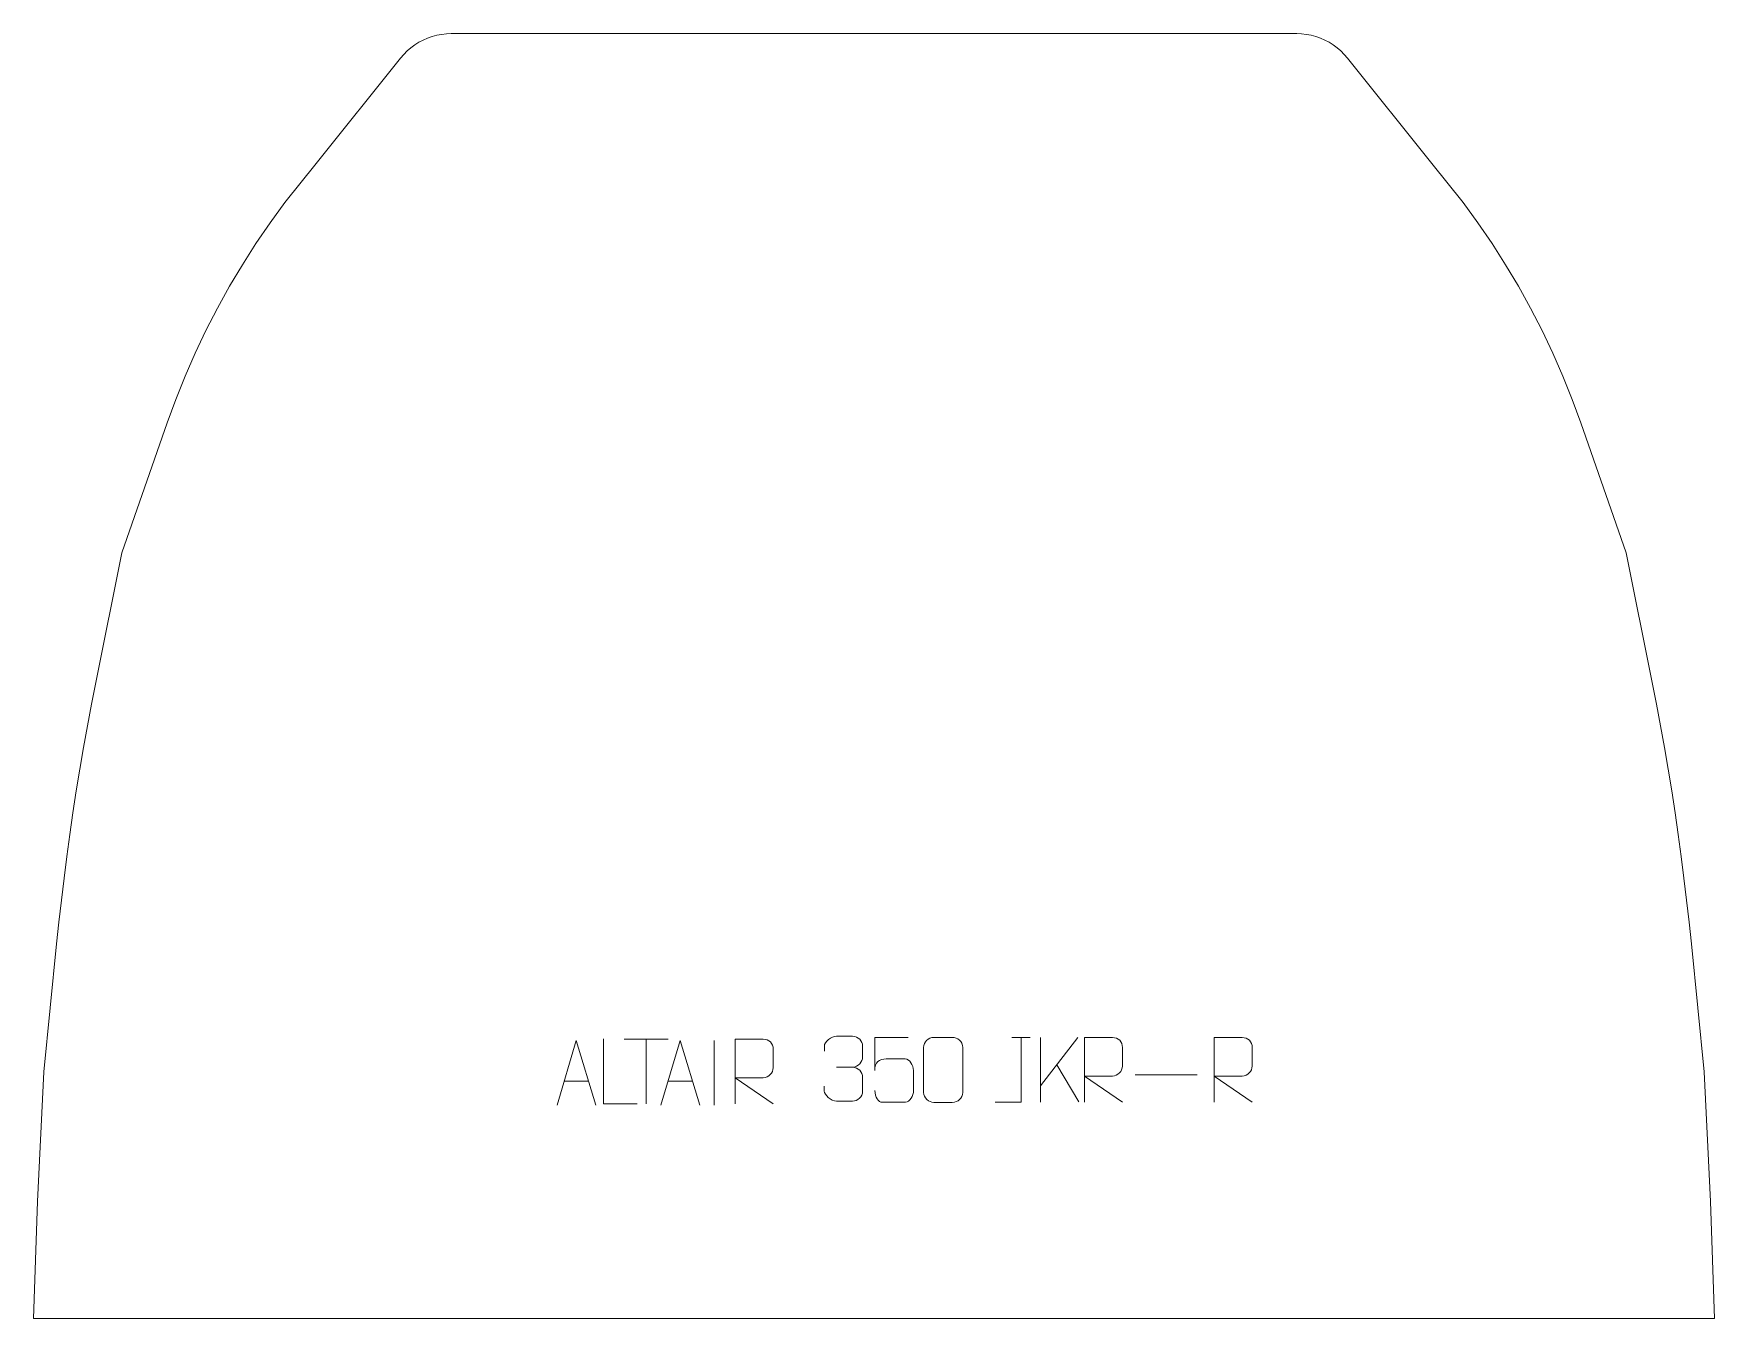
# Model space of a CAD drawing. Header units: millimetres. Extents: x -316 to 332, y 908 to 1403.
import ezdxf

# ---------------------------------------------------------------- set-up
doc = ezdxf.new("R2010")
doc.units = ezdxf.units.MM
doc.header["$MEASUREMENT"] = 0
doc.layers.add('layer 1', color=7, linetype='Continuous')

msp = doc.modelspace()

# ---------------------------------------------------------------- linework, layer by layer
at = {"layer": 'layer 1', "color": 242, "lineweight": 9}
msp.add_open_spline([(260.9918, 1297.489), (260.9918, 1297.489), (265.4179, 1288.8944), (265.4179, 1288.8944), (265.4179, 1288.8944), (265.4179, 1288.8944), (269.5763, 1280.1668), (269.5763, 1280.1668), (269.5763, 1280.1668), (269.5763, 1280.1668), (273.464, 1271.3159), (273.464, 1271.3159), (273.464, 1271.3159), (273.464, 1271.3159), (277.0757, 1262.3485), (277.0757, 1262.3485), (277.0757, 1262.3485), (277.0757, 1262.3485), (280.4102, 1253.2738), (280.4102, 1253.2738), (280.4102, 1253.2738), (280.4102, 1253.2738), (297.91, 1203.2743), (297.91, 1203.2743), (297.91, 1203.2743), (297.91, 1203.2743), (307.9096, 1153.2737), (307.9096, 1153.2737), (307.9096, 1153.2737), (307.9096, 1153.2737), (309.5417, 1144.941), (309.5417, 1144.941), (309.5417, 1144.941), (309.5417, 1144.941), (311.1047, 1136.5945), (311.1047, 1136.5945), (311.1047, 1136.5945), (311.1047, 1136.5945), (312.6003, 1128.235), (312.6003, 1128.235), (312.6003, 1128.235), (312.6003, 1128.235), (314.028, 1119.8647), (314.028, 1119.8647), (314.028, 1119.8647), (314.028, 1119.8647), (315.387, 1111.4824), (315.387, 1111.4824), (315.387, 1111.4824), (315.387, 1111.4824), (316.6775, 1103.0902), (316.6775, 1103.0902), (316.6775, 1103.0902), (316.6775, 1103.0902), (317.9001, 1094.6868), (317.9001, 1094.6868), (317.9001, 1094.6868), (317.9001, 1094.6868), (319.054, 1086.2734), (319.054, 1086.2734), (319.054, 1086.2734), (319.054, 1086.2734), (320.1402, 1077.8518), (320.1402, 1077.8518), (320.1402, 1077.8518), (320.1402, 1077.8518), (321.1565, 1069.421), (321.1565, 1069.421), (321.1565, 1069.421), (321.1565, 1069.421), (322.1045, 1060.9829), (322.1045, 1060.9829), (322.1045, 1060.9829), (322.1045, 1060.9829), (322.9835, 1052.5367), (322.9835, 1052.5367), (322.9835, 1052.5367), (322.9835, 1052.5367), (327.9106, 1003.2742), (327.9106, 1003.2742), (327.9106, 1003.2742), (327.9106, 1003.2742), (330.4108, 953.2739), (330.4108, 953.2739), (330.4108, 953.2739), (330.4108, 953.2739), (331.8531, 908.2744), (331.8531, 908.2744), (331.8531, 908.2744), (331.8531, 908.2744), (-316.0321, 908.2744), (-316.0321, 908.2744), (-316.0321, 908.2744), (-316.0321, 908.2744), (-314.5898, 953.2739), (-314.5898, 953.2739), (-314.5898, 953.2739), (-314.5898, 953.2739), (-312.0896, 1003.2742), (-312.0896, 1003.2742), (-312.0896, 1003.2742), (-312.0896, 1003.2742), (-307.1634, 1052.5367), (-307.1634, 1052.5367), (-307.1634, 1052.5367), (-307.1634, 1052.5367), (-306.2843, 1060.9829), (-306.2843, 1060.9829), (-306.2843, 1060.9829), (-306.2843, 1060.9829), (-305.3364, 1069.421), (-305.3364, 1069.421), (-305.3364, 1069.421), (-305.3364, 1069.421), (-304.3191, 1077.8518), (-304.3191, 1077.8518), (-304.3191, 1077.8518), (-304.3191, 1077.8518), (-303.2338, 1086.2734), (-303.2338, 1086.2734), (-303.2338, 1086.2734), (-303.2338, 1086.2734), (-302.0799, 1094.6868), (-302.0799, 1094.6868), (-302.0799, 1094.6868), (-302.0799, 1094.6868), (-300.8575, 1103.0902), (-300.8575, 1103.0902), (-300.8575, 1103.0902), (-300.8575, 1103.0902), (-299.567, 1111.4824), (-299.567, 1111.4824), (-299.567, 1111.4824), (-299.567, 1111.4824), (-298.2069, 1119.8647), (-298.2069, 1119.8647), (-298.2069, 1119.8647), (-298.2069, 1119.8647), (-296.7803, 1128.235), (-296.7803, 1128.235), (-296.7803, 1128.235), (-296.7803, 1128.235), (-295.2847, 1136.5945), (-295.2847, 1136.5945), (-295.2847, 1136.5945), (-295.2847, 1136.5945), (-293.7207, 1144.941), (-293.7207, 1144.941), (-293.7207, 1144.941), (-293.7207, 1144.941), (-292.0896, 1153.2737), (-292.0896, 1153.2737), (-292.0896, 1153.2737), (-292.0896, 1153.2737), (-282.09, 1203.2743), (-282.09, 1203.2743), (-282.09, 1203.2743), (-282.09, 1203.2743), (-264.5891, 1253.2738), (-264.5891, 1253.2738), (-264.5891, 1253.2738), (-264.5891, 1253.2738), (-261.2557, 1262.3485), (-261.2557, 1262.3485), (-261.2557, 1262.3485), (-261.2557, 1262.3485), (-257.643, 1271.3159), (-257.643, 1271.3159), (-257.643, 1271.3159), (-257.643, 1271.3159), (-253.7553, 1280.1668), (-253.7553, 1280.1668), (-253.7553, 1280.1668), (-253.7553, 1280.1668), (-249.5968, 1288.8944), (-249.5968, 1288.8944), (-249.5968, 1288.8944), (-249.5968, 1288.8944), (-245.1707, 1297.489), (-245.1707, 1297.489), (-245.1707, 1297.489), (-245.1707, 1297.489), (-240.4819, 1305.9427), (-240.4819, 1305.9427), (-240.4819, 1305.9427), (-240.4819, 1305.9427), (-235.5338, 1314.2482), (-235.5338, 1314.2482), (-235.5338, 1314.2482), (-235.5338, 1314.2482), (-230.3319, 1322.3977), (-230.3319, 1322.3977), (-230.3319, 1322.3977), (-230.3319, 1322.3977), (-224.8824, 1330.3818), (-224.8824, 1330.3818), (-224.8824, 1330.3818), (-224.8824, 1330.3818), (-219.1879, 1338.1943), (-219.1879, 1338.1943), (-219.1879, 1338.1943), (-219.1879, 1338.1943), (-207.0891, 1353.2736), (-207.0891, 1353.2736), (-207.0891, 1353.2736), (-207.0891, 1353.2736), (-174.6053, 1393.88), (-174.6053, 1393.88), (-174.6053, 1393.88), (-174.6053, 1393.88), (-173.3834, 1395.295), (-173.3834, 1395.295), (-173.3834, 1395.295), (-173.3834, 1395.295), (-172.061, 1396.6145), (-172.061, 1396.6145), (-172.061, 1396.6145), (-172.061, 1396.6145), (-170.6426, 1397.8307), (-170.6426, 1397.8307), (-170.6426, 1397.8307), (-170.6426, 1397.8307), (-169.138, 1398.9389), (-169.138, 1398.9389), (-169.138, 1398.9389), (-169.138, 1398.9389), (-167.5555, 1399.9316), (-167.5555, 1399.9316), (-167.5555, 1399.9316), (-167.5555, 1399.9316), (-165.9024, 1400.8033), (-165.9024, 1400.8033), (-165.9024, 1400.8033), (-165.9024, 1400.8033), (-164.1891, 1401.5497), (-164.1891, 1401.5497), (-164.1891, 1401.5497), (-164.1891, 1401.5497), (-162.4251, 1402.1652), (-162.4251, 1402.1652), (-162.4251, 1402.1652), (-162.4251, 1402.1652), (-160.6202, 1402.6488), (-160.6202, 1402.6488), (-160.6202, 1402.6488), (-160.6202, 1402.6488), (-158.7841, 1402.9948), (-158.7841, 1402.9948), (-158.7841, 1402.9948), (-158.7841, 1402.9948), (-156.9267, 1403.2036), (-156.9267, 1403.2036), (-156.9267, 1403.2036), (-156.9267, 1403.2036), (-155.0594, 1403.2742), (-155.0594, 1403.2742), (-155.0594, 1403.2742), (-155.0594, 1403.2742), (170.8804, 1403.2742), (170.8804, 1403.2742), (170.8804, 1403.2742), (170.8804, 1403.2742), (172.7477, 1403.2036), (172.7477, 1403.2036), (172.7477, 1403.2036), (172.7477, 1403.2036), (174.6051, 1402.9948), (174.6051, 1402.9948), (174.6051, 1402.9948), (174.6051, 1402.9948), (176.4402, 1402.6488), (176.4402, 1402.6488), (176.4402, 1402.6488), (176.4402, 1402.6488), (178.2454, 1402.1652), (178.2454, 1402.1652), (178.2454, 1402.1652), (178.2454, 1402.1652), (180.0101, 1401.5497), (180.0101, 1401.5497), (180.0101, 1401.5497), (180.0101, 1401.5497), (181.7227, 1400.8033), (181.7227, 1400.8033), (181.7227, 1400.8033), (181.7227, 1400.8033), (183.3755, 1399.9316), (183.3755, 1399.9316), (183.3755, 1399.9316), (183.3755, 1399.9316), (184.959, 1398.9389), (184.959, 1398.9389), (184.959, 1398.9389), (184.959, 1398.9389), (186.4637, 1397.8307), (186.4637, 1397.8307), (186.4637, 1397.8307), (186.4637, 1397.8307), (187.8812, 1396.6145), (187.8812, 1396.6145), (187.8812, 1396.6145), (187.8812, 1396.6145), (189.2047, 1395.295), (189.2047, 1395.295), (189.2047, 1395.295), (189.2047, 1395.295), (190.4253, 1393.88), (190.4253, 1393.88), (190.4253, 1393.88), (190.4253, 1393.88), (222.9102, 1353.2736), (222.9102, 1353.2736), (222.9102, 1353.2736), (222.9102, 1353.2736), (235.0079, 1338.1943), (235.0079, 1338.1943), (235.0079, 1338.1943), (235.0079, 1338.1943), (240.7024, 1330.3818), (240.7024, 1330.3818), (240.7024, 1330.3818), (240.7024, 1330.3818), (246.153, 1322.3977), (246.153, 1322.3977), (246.153, 1322.3977), (246.153, 1322.3977), (251.3548, 1314.2482), (251.3548, 1314.2482), (251.3548, 1314.2482), (251.3548, 1314.2482), (256.3019, 1305.9427), (256.3019, 1305.9427), (256.3019, 1305.9427), (256.3019, 1305.9427), (260.9918, 1297.489), (260.9918, 1297.489)], degree=3, knots=[0, 0, 0, 0, 0.01176471, 0.01176471, 0.01176471, 0.01176471, 0.02352941, 0.02352941, 0.02352941, 0.02352941, 0.03529412, 0.03529412, 0.03529412, 0.03529412, 0.04705882, 0.04705882, 0.04705882, 0.04705882, 0.05882353, 0.05882353, 0.05882353, 0.05882353, 0.07058824, 0.07058824, 0.07058824, 0.07058824, 0.08235294, 0.08235294, 0.08235294, 0.08235294, 0.09411765, 0.09411765, 0.09411765, 0.09411765, 0.10588235, 0.10588235, 0.10588235, 0.10588235, 0.11764706, 0.11764706, 0.11764706, 0.11764706, 0.12941176, 0.12941176, 0.12941176, 0.12941176, 0.14117647, 0.14117647, 0.14117647, 0.14117647, 0.15294118, 0.15294118, 0.15294118, 0.15294118, 0.16470588, 0.16470588, 0.16470588, 0.16470588, 0.17647059, 0.17647059, 0.17647059, 0.17647059, 0.18823529, 0.18823529, 0.18823529, 0.18823529, 0.2, 0.2, 0.2, 0.2, 0.21176471, 0.21176471, 0.21176471, 0.21176471, 0.22352941, 0.22352941, 0.22352941, 0.22352941, 0.23529412, 0.23529412, 0.23529412, 0.23529412, 0.24705882, 0.24705882, 0.24705882, 0.24705882, 0.25882353, 0.25882353, 0.25882353, 0.25882353, 0.27058824, 0.27058824, 0.27058824, 0.27058824, 0.28235294, 0.28235294, 0.28235294, 0.28235294, 0.29411765, 0.29411765, 0.29411765, 0.29411765, 0.30588235, 0.30588235, 0.30588235, 0.30588235, 0.31764706, 0.31764706, 0.31764706, 0.31764706, 0.32941176, 0.32941176, 0.32941176, 0.32941176, 0.34117647, 0.34117647, 0.34117647, 0.34117647, 0.35294118, 0.35294118, 0.35294118, 0.35294118, 0.36470588, 0.36470588, 0.36470588, 0.36470588, 0.37647059, 0.37647059, 0.37647059, 0.37647059, 0.38823529, 0.38823529, 0.38823529, 0.38823529, 0.4, 0.4, 0.4, 0.4, 0.41176471, 0.41176471, 0.41176471, 0.41176471, 0.42352941, 0.42352941, 0.42352941, 0.42352941, 0.43529412, 0.43529412, 0.43529412, 0.43529412, 0.44705882, 0.44705882, 0.44705882, 0.44705882, 0.45882353, 0.45882353, 0.45882353, 0.45882353, 0.47058824, 0.47058824, 0.47058824, 0.47058824, 0.48235294, 0.48235294, 0.48235294, 0.48235294, 0.49411765, 0.49411765, 0.49411765, 0.49411765, 0.50588235, 0.50588235, 0.50588235, 0.50588235, 0.51764706, 0.51764706, 0.51764706, 0.51764706, 0.52941176, 0.52941176, 0.52941176, 0.52941176, 0.54117647, 0.54117647, 0.54117647, 0.54117647, 0.55294118, 0.55294118, 0.55294118, 0.55294118, 0.56470588, 0.56470588, 0.56470588, 0.56470588, 0.57647059, 0.57647059, 0.57647059, 0.57647059, 0.58823529, 0.58823529, 0.58823529, 0.58823529, 0.6, 0.6, 0.6, 0.6, 0.61176471, 0.61176471, 0.61176471, 0.61176471, 0.62352941, 0.62352941, 0.62352941, 0.62352941, 0.63529412, 0.63529412, 0.63529412, 0.63529412, 0.64705882, 0.64705882, 0.64705882, 0.64705882, 0.65882353, 0.65882353, 0.65882353, 0.65882353, 0.67058824, 0.67058824, 0.67058824, 0.67058824, 0.68235294, 0.68235294, 0.68235294, 0.68235294, 0.69411765, 0.69411765, 0.69411765, 0.69411765, 0.70588235, 0.70588235, 0.70588235, 0.70588235, 0.71764706, 0.71764706, 0.71764706, 0.71764706, 0.72941176, 0.72941176, 0.72941176, 0.72941176, 0.74117647, 0.74117647, 0.74117647, 0.74117647, 0.75294118, 0.75294118, 0.75294118, 0.75294118, 0.76470588, 0.76470588, 0.76470588, 0.76470588, 0.77647059, 0.77647059, 0.77647059, 0.77647059, 0.78823529, 0.78823529, 0.78823529, 0.78823529, 0.8, 0.8, 0.8, 0.8, 0.81176471, 0.81176471, 0.81176471, 0.81176471, 0.82352941, 0.82352941, 0.82352941, 0.82352941, 0.83529412, 0.83529412, 0.83529412, 0.83529412, 0.84705882, 0.84705882, 0.84705882, 0.84705882, 0.85882353, 0.85882353, 0.85882353, 0.85882353, 0.87058824, 0.87058824, 0.87058824, 0.87058824, 0.88235294, 0.88235294, 0.88235294, 0.88235294, 0.89411765, 0.89411765, 0.89411765, 0.89411765, 0.90588235, 0.90588235, 0.90588235, 0.90588235, 0.91764706, 0.91764706, 0.91764706, 0.91764706, 0.92941176, 0.92941176, 0.92941176, 0.92941176, 0.94117647, 0.94117647, 0.94117647, 0.94117647, 0.95294118, 0.95294118, 0.95294118, 0.95294118, 0.96470588, 0.96470588, 0.96470588, 0.96470588, 0.97647059, 0.97647059, 0.97647059, 0.97647059, 1, 1, 1, 1], dxfattribs=at)
at = {"layer": 'layer 1', "color": 250, "lineweight": 9}
for points, knots in [([(-114.2071, 990.4118), (-114.2071, 990.4118), (-106.8361, 1015.3653), (-106.8361, 1015.3653), (-106.8361, 1015.3653), (-106.8361, 1015.3653), (-99.2662, 990.4118), (-99.2662, 990.4118)], [0, 0, 0, 0, 0.33333333, 0.33333333, 0.33333333, 0.33333333, 1, 1, 1, 1]), ([(-83.3905, 990.9795), (-83.3905, 990.9795), (-96.3396, 990.9795), (-96.3396, 990.9795), (-96.3396, 990.9795), (-96.3396, 990.9795), (-96.3396, 1015.9331), (-96.3396, 1015.9331)], [0, 0, 0, 0, 0.33333333, 0.33333333, 0.33333333, 0.33333333, 1, 1, 1, 1]), ([(-74.2071, 990.4118), (-74.2071, 990.4118), (-66.8361, 1015.3653), (-66.8361, 1015.3653), (-66.8361, 1015.3653), (-66.8361, 1015.3653), (-59.2662, 990.4118), (-59.2662, 990.4118)], [0, 0, 0, 0, 0.33333333, 0.33333333, 0.33333333, 0.33333333, 1, 1, 1, 1]), ([(-45.6101, 990.903), (-45.6101, 990.903), (-45.6101, 1015.8565), (-45.6101, 1015.8565), (-45.6101, 1015.8565), (-42.0153, 1015.8565), (-38.4198, 1015.8565), (-34.8246, 1015.8565), (-34.8246, 1015.8565), (-32.4993, 1015.8188), (-30.942, 1014.3288), (-30.9461, 1011.9624), (-30.9461, 1011.9624), (-30.9465, 1009.9269), (-30.9465, 1006.8675), (-30.9461, 1004.8315), (-30.9461, 1004.8315), (-30.9526, 1002.956), (-32.7649, 1001.0142), (-34.7744, 1000.9951), (-34.7744, 1000.9951), (-34.7744, 1000.9951), (-45.6101, 1000.9951), (-45.6101, 1000.9951), (-45.6101, 1000.9951), (-45.6101, 1000.9951), (-30.9554, 990.903), (-30.9554, 990.903)], [0, 0, 0, 0, 0.125, 0.125, 0.125, 0.125, 0.25, 0.25, 0.25, 0.25, 0.375, 0.375, 0.375, 0.375, 0.5, 0.5, 0.5, 0.5, 0.625, 0.625, 0.625, 0.625, 0.75, 0.75, 0.75, 0.75, 1, 1, 1, 1]), ([(-11.2296, 1011.2488), (-11.2296, 1011.2488), (-11.2296, 1013.106), (-11.2296, 1013.106), (-11.2296, 1013.106), (-11.2439, 1014.8479), (-8.5794, 1016.966), (-6.5203, 1016.9433), (-6.5203, 1016.9433), (-4.4562, 1016.9433), (-2.3922, 1016.9433), (-0.3285, 1016.9433), (-0.3285, 1016.9433), (1.866, 1016.9521), (3.4643, 1015.1053), (3.5087, 1013.1932), (3.5087, 1013.1932), (3.5083, 1011.7581), (3.5083, 1010.323), (3.5087, 1008.8875), (3.5087, 1008.8875), (3.4601, 1007.234), (1.8575, 1005.004), (-0.3408, 1005.014), (-0.3408, 1005.014), (1.8629, 1005.0028), (3.4709, 1003.1996), (3.5249, 1001.1401), (3.5249, 1001.1401), (3.5245, 999.3554), (3.5245, 997.5707), (3.5249, 995.7856), (3.5249, 995.7856), (3.535, 993.7242), (1.4801, 991.9611), (-0.3408, 991.9692), (-0.3408, 991.9692), (-2.4061, 991.9695), (-4.4713, 991.9695), (-6.5369, 991.9692), (-6.5369, 991.9692), (-8.7055, 991.9807), (-11.2365, 994.3809), (-11.2551, 995.8427), (-11.2551, 995.8427), (-11.2551, 995.8427), (-11.2551, 997.7513), (-11.2551, 997.7513)], [0, 0, 0, 0, 0.07692308, 0.07692308, 0.07692308, 0.07692308, 0.15384615, 0.15384615, 0.15384615, 0.15384615, 0.23076923, 0.23076923, 0.23076923, 0.23076923, 0.30769231, 0.30769231, 0.30769231, 0.30769231, 0.38461538, 0.38461538, 0.38461538, 0.38461538, 0.46153846, 0.46153846, 0.46153846, 0.46153846, 0.53846154, 0.53846154, 0.53846154, 0.53846154, 0.61538462, 0.61538462, 0.61538462, 0.61538462, 0.69230769, 0.69230769, 0.69230769, 0.69230769, 0.76923077, 0.76923077, 0.76923077, 0.76923077, 0.84615385, 0.84615385, 0.84615385, 0.84615385, 1, 1, 1, 1]), ([(21.0706, 1016.4584), (21.0706, 1016.4584), (8.2189, 1016.4584), (8.2189, 1016.4584), (8.2189, 1016.4584), (8.2192, 1012.2278), (8.2192, 1007.9969), (8.2189, 1003.7657), (8.2189, 1003.7657), (8.2186, 1007.0758), (9.8496, 1008.1476), (12.6616, 1008.2081), (12.6616, 1008.2081), (15.1012, 1008.2084), (17.5407, 1008.2084), (19.9799, 1008.2081), (19.9799, 1008.2081), (21.6297, 1008.2149), (23.1046, 1005.8344), (23.1331, 1003.7657), (23.1331, 1003.7657), (23.1328, 1001.1784), (23.1328, 998.5908), (23.1331, 996.0031), (23.1331, 996.0031), (23.1793, 994.0437), (21.6799, 991.6074), (20.054, 991.5489), (20.054, 991.5489), (18.0975, 991.5492), (13.2025, 991.5492), (11.2455, 991.5489), (11.2455, 991.5489), (9.4, 991.5401), (8.2929, 993.5049), (8.2721, 996.056)], [0, 0, 0, 0, 0.1, 0.1, 0.1, 0.1, 0.2, 0.2, 0.2, 0.2, 0.3, 0.3, 0.3, 0.3, 0.4, 0.4, 0.4, 0.4, 0.5, 0.5, 0.5, 0.5, 0.6, 0.6, 0.6, 0.6, 0.7, 0.7, 0.7, 0.7, 0.8, 0.8, 0.8, 0.8, 1, 1, 1, 1]), ([(30.9976, 1016.5029), (33.3637, 1016.5029), (35.7302, 1016.5029), (38.0967, 1016.5029), (38.0967, 1016.5029), (40.0772, 1016.5385), (42.1032, 1015.0442), (42.1303, 1012.6021), (42.1303, 1012.6021), (42.1299, 1006.8447), (42.1299, 1001.0869), (42.1303, 995.3287), (42.1303, 995.3287), (41.9882, 993.0011), (40.2818, 991.5188), (38.0967, 991.508), (38.0967, 991.508), (35.7243, 991.5084), (33.3519, 991.5084), (30.9799, 991.508), (30.9799, 991.508), (29.0214, 991.4024), (27.015, 993.2903), (27.0264, 995.3113), (27.0264, 995.3113), (27.0268, 1001.0919), (27.0268, 1006.8722), (27.0264, 1012.652), (27.0264, 1012.652), (27.0307, 1014.794), (28.8078, 1016.5165), (30.9976, 1016.5029)], [0, 0, 0, 0, 0.11111111, 0.11111111, 0.11111111, 0.11111111, 0.22222222, 0.22222222, 0.22222222, 0.22222222, 0.33333333, 0.33333333, 0.33333333, 0.33333333, 0.44444444, 0.44444444, 0.44444444, 0.44444444, 0.55555556, 0.55555556, 0.55555556, 0.55555556, 0.66666667, 0.66666667, 0.66666667, 0.66666667, 0.77777778, 0.77777778, 0.77777778, 0.77777778, 1, 1, 1, 1]), ([(54.5563, 991.5268), (54.5563, 991.5268), (64.5783, 991.5268), (64.5783, 991.5268), (64.5783, 991.5268), (64.5783, 991.5268), (64.5783, 1016.4804), (64.5783, 1016.4804)], [0, 0, 0, 0, 0.33333333, 0.33333333, 0.33333333, 0.33333333, 1, 1, 1, 1]), ([(89.0274, 991.5269), (89.0274, 991.5269), (89.0274, 1016.4804), (89.0274, 1016.4804), (89.0274, 1016.4804), (92.6222, 1016.4804), (96.2177, 1016.4804), (99.8129, 1016.4804), (99.8129, 1016.4804), (102.1382, 1016.4427), (103.6955, 1014.9527), (103.6914, 1012.5863), (103.6914, 1012.5863), (103.691, 1010.5508), (103.691, 1007.4914), (103.6914, 1005.4554), (103.6914, 1005.4554), (103.6849, 1003.5799), (101.8726, 1001.6381), (99.8631, 1001.619), (99.8631, 1001.619), (99.8631, 1001.619), (89.0274, 1001.619), (89.0274, 1001.619), (89.0274, 1001.619), (89.0274, 1001.619), (103.6821, 991.5269), (103.6821, 991.5269)], [0, 0, 0, 0, 0.125, 0.125, 0.125, 0.125, 0.25, 0.25, 0.25, 0.25, 0.375, 0.375, 0.375, 0.375, 0.5, 0.5, 0.5, 0.5, 0.625, 0.625, 0.625, 0.625, 0.75, 0.75, 0.75, 0.75, 1, 1, 1, 1]), ([(139.0274, 991.5269), (139.0274, 991.5269), (139.0274, 1016.4804), (139.0274, 1016.4804), (139.0274, 1016.4804), (142.6222, 1016.4804), (146.2177, 1016.4804), (149.8129, 1016.4804), (149.8129, 1016.4804), (152.1382, 1016.4427), (153.6955, 1014.9527), (153.6914, 1012.5863), (153.6914, 1012.5863), (153.691, 1010.5508), (153.691, 1007.4914), (153.6914, 1005.4554), (153.6914, 1005.4554), (153.6849, 1003.5799), (151.8726, 1001.6381), (149.8631, 1001.619), (149.8631, 1001.619), (149.8631, 1001.619), (139.0274, 1001.619), (139.0274, 1001.619), (139.0274, 1001.619), (139.0274, 1001.619), (153.6821, 991.5269), (153.6821, 991.5269)], [0, 0, 0, 0, 0.125, 0.125, 0.125, 0.125, 0.25, 0.25, 0.25, 0.25, 0.375, 0.375, 0.375, 0.375, 0.5, 0.5, 0.5, 0.5, 0.625, 0.625, 0.625, 0.625, 0.75, 0.75, 0.75, 0.75, 1, 1, 1, 1])]:
    msp.add_open_spline(points, degree=3, knots=knots, dxfattribs=at)
for points in [[(-88.3586, 1015.9096), (-88.3586, 1015.9096), (-71.3714, 1015.9096), (-71.3714, 1015.9096)], [(-79.8648, 990.9796), (-79.8648, 990.9796), (-79.8648, 1015.9331), (-79.8648, 1015.9331)], [(-53.7366, 1015.3756), (-53.7366, 1015.3756), (-53.7366, 990.4015), (-53.7366, 990.4015)], [(60.9942, 1016.4804), (60.9942, 1016.4804), (68.1624, 1016.4804), (68.1624, 1016.4804)], [(72.1284, 1016.5478), (72.1284, 1016.5478), (72.1284, 991.5942), (72.1284, 991.5942)], [(86.5046, 1016.5478), (86.5046, 1016.5478), (72.1284, 997.9081), (72.1284, 997.9081)], [(-6.5199, 1005.0036), (-6.5199, 1005.0036), (-0.3235, 1005.0036), (-0.3235, 1005.0036)], [(86.8299, 991.69), (86.8299, 991.69), (78.3594, 1006.0036), (78.3594, 1006.0036)], [(-111.4845, 999.6612), (-111.4845, 999.6612), (-101.9888, 999.6612), (-101.9888, 999.6612)], [(-71.4845, 999.6612), (-71.4845, 999.6612), (-61.9888, 999.6612), (-61.9888, 999.6612)], [(108.554, 1002.0531), (108.554, 1002.0531), (132.532, 1002.0531), (132.532, 1002.0531)]]:
    msp.add_open_spline(points, degree=3, dxfattribs=at)

doc.saveas('drawing.dxf')
